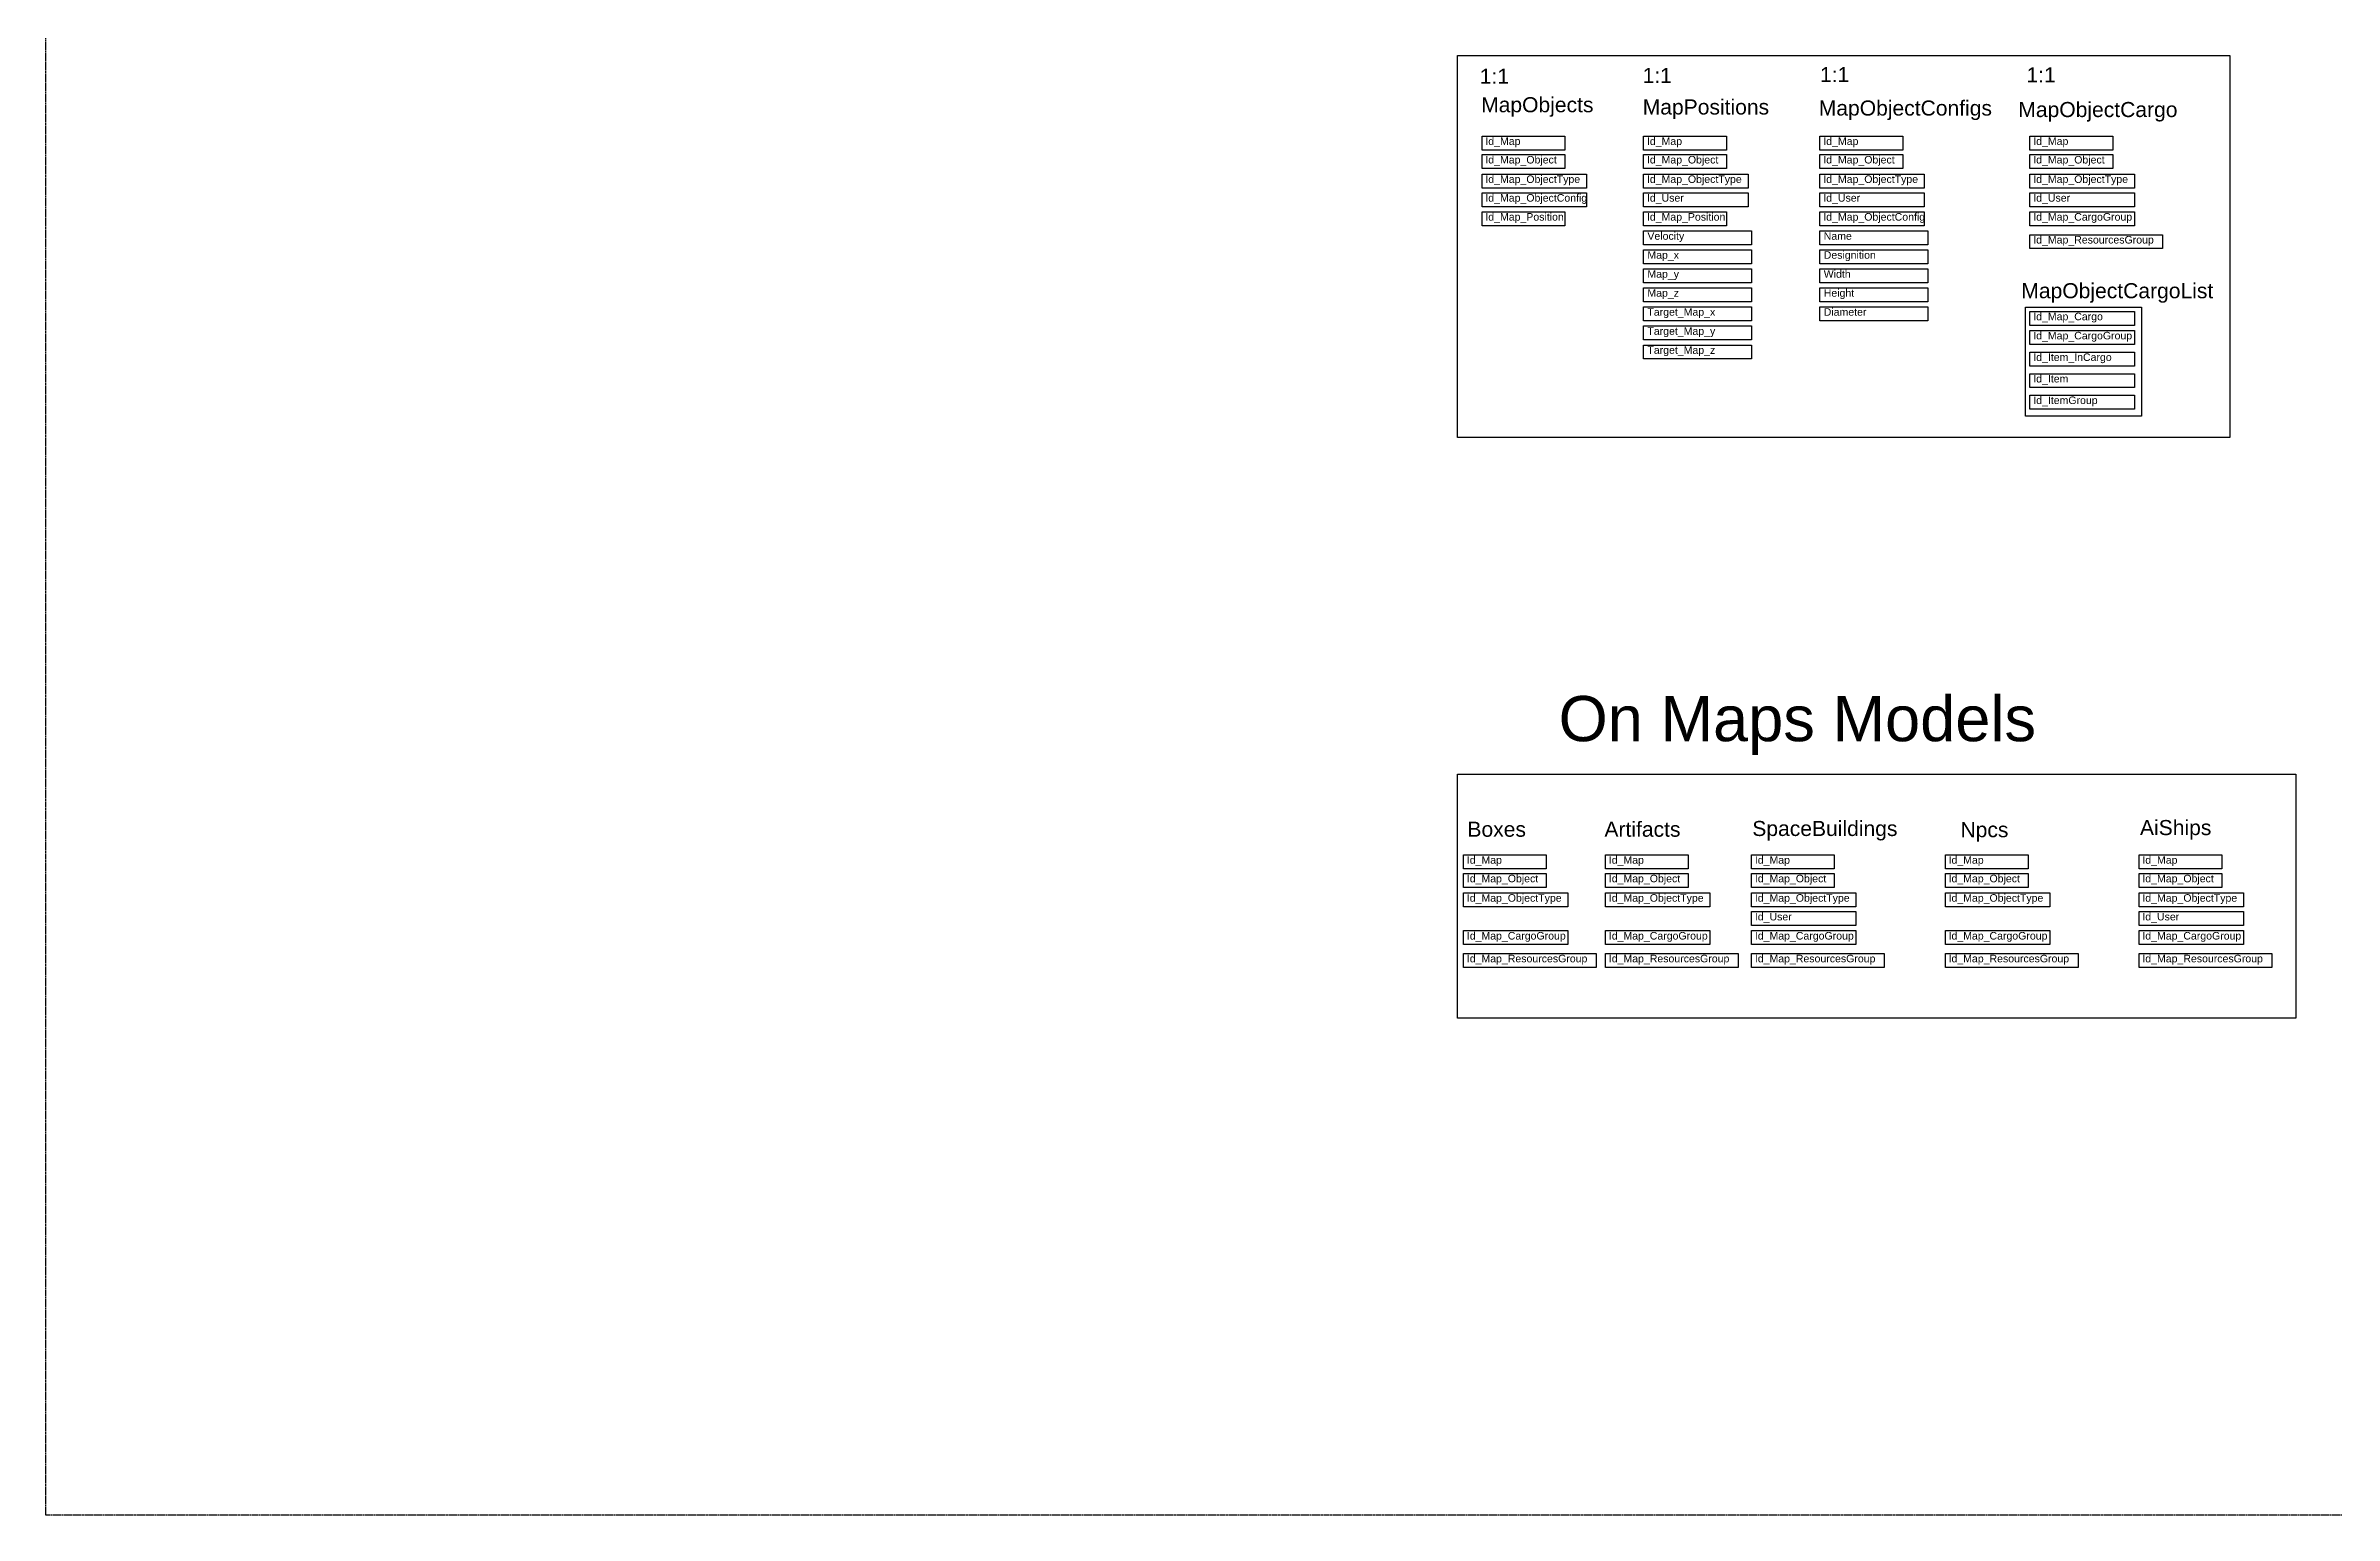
# Model space of a CAD drawing. Header units: millimetres. Extents: x 33057 to 249580, y -15894 to 47997.
# Drawn here: x 135141 to 150324, y 28654 to 38404 of the extents above; entities that cross this region are included whole.
import ezdxf

# ---------------------------------------------------------------- set-up
doc = ezdxf.new("R2010")
doc.units = ezdxf.units.MM
doc.linetypes.add('ACAD_ISO02W100', pattern=[15, 12, -3])
doc.layers.add('Obrys', color=253, linetype='Continuous', lineweight=30)
doc.layers.add('základní', color=4, linetype='Continuous')
doc.styles.get("Standard").update_dxf_attribs({"font": 'arial.ttf'})

msp = doc.modelspace()

# ---------------------------------------------------------------- linework, layer by layer
at = {"layer": 'základní', "color": 114, "linetype": 'ACAD_ISO02W100', "lineweight": 30, "true_color": 0x139b48}
msp.add_lwpolyline([(135141, 44123), (160534, 44123), (160534, 28654), (135141, 28654)], close=True, dxfattribs=at)
at = {"layer": 'základní', "color": 7, "lineweight": 30}
msp.add_lwpolyline([(144508, 38340), (149632, 38340), (149632, 35805), (144508, 35805)], close=True, dxfattribs=at)
at = {"layer": 'základní', "color": 31, "lineweight": 30, "true_color": 0xfecc66}
for points in [[(144670, 37804), (145219, 37804), (145219, 37712), (144670, 37712)], [(144670, 37682), (145219, 37682), (145219, 37589), (144670, 37589)], [(145742, 37804), (146292, 37804), (146292, 37712), (145742, 37712)], [(145742, 37682), (146292, 37682), (146292, 37589), (145742, 37589)], [(146912, 37804), (147461, 37804), (147461, 37712), (146912, 37712)], [(146912, 37682), (147461, 37682), (147461, 37589), (146912, 37589)], [(148305, 37804), (148854, 37804), (148854, 37712), (148305, 37712)], [(148305, 37682), (148854, 37682), (148854, 37589), (148305, 37589)], [(144670, 37552), (145362, 37552), (145362, 37460), (144670, 37460)], [(145742, 37552), (146435, 37552), (146435, 37460), (145742, 37460)], [(146912, 37552), (147604, 37552), (147604, 37460), (146912, 37460)], [(148305, 37552), (148998, 37552), (148998, 37460), (148305, 37460)], [(144670, 37428), (145362, 37428), (145362, 37336), (144670, 37336)], [(145742, 37428), (146435, 37428), (146435, 37336), (145742, 37336)], [(146912, 37428), (147604, 37428), (147604, 37336), (146912, 37336)], [(148305, 37428), (148998, 37428), (148998, 37336), (148305, 37336)], [(144670, 37302), (145219, 37302), (145219, 37210), (144670, 37210)], [(145742, 37302), (146292, 37302), (146292, 37210), (145742, 37210)], [(146912, 37302), (147604, 37302), (147604, 37210), (146912, 37210)], [(148305, 36641), (148998, 36641), (148998, 36549), (148305, 36549)], [(148305, 36514), (148998, 36514), (148998, 36422), (148305, 36422)], [(148305, 36371), (148998, 36371), (148998, 36279), (148305, 36279)], [(148305, 36228), (148998, 36228), (148998, 36136), (148305, 36136)], [(148305, 36085), (148998, 36085), (148998, 35993), (148305, 35993)], [(144547, 33035), (145096, 33035), (145096, 32943), (144547, 32943)], [(145489, 33035), (146038, 33035), (146038, 32943), (145489, 32943)], [(146458, 33035), (147007, 33035), (147007, 32943), (146458, 32943)], [(147744, 33035), (148293, 33035), (148293, 32943), (147744, 32943)], [(149029, 33035), (149578, 33035), (149578, 32943), (149029, 32943)], [(144547, 32912), (145096, 32912), (145096, 32820), (144547, 32820)], [(145489, 32912), (146038, 32912), (146038, 32820), (145489, 32820)], [(146458, 32912), (147007, 32912), (147007, 32820), (146458, 32820)], [(147744, 32912), (148293, 32912), (148293, 32820), (147744, 32820)], [(149029, 32912), (149578, 32912), (149578, 32820), (149029, 32820)], [(144547, 32783), (145239, 32783), (145239, 32691), (144547, 32691)], [(145489, 32783), (146182, 32783), (146182, 32691), (145489, 32691)], [(146458, 32783), (147150, 32783), (147150, 32691), (146458, 32691)], [(146458, 32659), (147150, 32659), (147150, 32567), (146458, 32567)], [(147744, 32783), (148436, 32783), (148436, 32691), (147744, 32691)], [(149029, 32783), (149721, 32783), (149721, 32691), (149029, 32691)], [(149029, 32659), (149721, 32659), (149721, 32567), (149029, 32567)]]:
    msp.add_lwpolyline(points, close=True, dxfattribs=at)
at = {"layer": 'základní', "color": 52, "lineweight": 30, "true_color": 0xc8c92d}
for points in [[(148305, 37302), (148998, 37302), (148998, 37210), (148305, 37210)], [(148305, 37150), (149185, 37150), (149185, 37058), (148305, 37058)], [(144547, 32533), (145239, 32533), (145239, 32441), (144547, 32441)], [(145489, 32533), (146182, 32533), (146182, 32441), (145489, 32441)], [(146458, 32533), (147150, 32533), (147150, 32441), (146458, 32441)], [(147744, 32533), (148436, 32533), (148436, 32441), (147744, 32441)], [(149029, 32533), (149721, 32533), (149721, 32441), (149029, 32441)], [(144547, 32381), (145427, 32381), (145427, 32289), (144547, 32289)], [(145489, 32381), (146369, 32381), (146369, 32289), (145489, 32289)], [(146458, 32381), (147338, 32381), (147338, 32289), (146458, 32289)], [(147744, 32381), (148624, 32381), (148624, 32289), (147744, 32289)], [(149029, 32381), (149909, 32381), (149909, 32289), (149029, 32289)]]:
    msp.add_lwpolyline(points, close=True, dxfattribs=at)
at = {"layer": 'základní', "color": 215, "lineweight": 30, "true_color": 0xa953a0}
for points in [[(145742, 37176), (146458, 37176), (146458, 37084), (145742, 37084)], [(145742, 37050), (146458, 37050), (146458, 36957), (145742, 36957)], [(146912, 37176), (147628, 37176), (147628, 37084), (146912, 37084)], [(146912, 37050), (147628, 37050), (147628, 36957), (146912, 36957)], [(145742, 36923), (146458, 36923), (146458, 36831), (145742, 36831)], [(146912, 36923), (147628, 36923), (147628, 36831), (146912, 36831)], [(145742, 36797), (146458, 36797), (146458, 36705), (145742, 36705)], [(146912, 36797), (147628, 36797), (147628, 36705), (146912, 36705)], [(145742, 36671), (146458, 36671), (146458, 36579), (145742, 36579)], [(146912, 36671), (147628, 36671), (147628, 36579), (146912, 36579)], [(148276, 36670), (149045, 36670), (149045, 35947), (148276, 35947)], [(145742, 36545), (146458, 36545), (146458, 36453), (145742, 36453)], [(145742, 36418), (146458, 36418), (146458, 36326), (145742, 36326)], [(144508, 33571), (150070, 33571), (150070, 31953), (144508, 31953)]]:
    msp.add_lwpolyline(points, close=True, dxfattribs=at)

# ---------------------------------------------------------------- texts
at = {"layer": 'Obrys', "color": 252, "true_color": 0x939598, "char_height": 100, "attachment_point": 1}
for insert in [(146912, 38263), (148282, 38261), (144655, 38252), (145735, 38257)]:
    msp.add_mtext_dynamic_manual_height_columns('1:1', width=255.44, gutter_width=12.5, heights=[81.4], dxfattribs=dict(at, insert=insert))
at = {"layer": 'Obrys', "color": 114, "true_color": 0x139b48, "attachment_point": 1}
for s, width, heights, insert, char_height in [('MapObjects', 383.88, [80.7], (144664, 38063), 100), ('MapPositions', 383.88, [80.7], (145736, 38048), 100), ('MapObjectConfigs', 383.88, [80.7], (146904, 38041), 100), ('MapObjectCargo', 383.88, [80.7], (148228, 38031), 100), ('Id_Map', 383.88, [80.7], (144692, 37796), 50), ('Id_Map_Object', 383.88, [80.7], (144692, 37673), 50), ('Id_Map', 383.88, [80.7], (145764, 37796), 50), ('Id_Map_Object', 383.88, [80.7], (145764, 37673), 50), ('Id_Map', 383.88, [80.7], (146934, 37796), 50), ('Id_Map_Object', 383.88, [80.7], (146934, 37673), 50), ('Id_Map', 383.88, [80.7], (148327, 37796), 50), ('Id_Map_Object', 383.88, [80.7], (148327, 37673), 50), ('Id_Map_ObjectType', 383.88, [80.7], (144692, 37544), 50), ('Id_Map_ObjectType', 383.88, [80.7], (145764, 37544), 50), ('Id_Map_ObjectType', 383.88, [80.7], (146934, 37544), 50), ('Id_Map_ObjectType', 383.88, [80.7], (148327, 37544), 50), ('Id_Map_ObjectConfig', 383.88, [80.7], (144692, 37420), 50), ('Id_User', 383.88, [80.7], (145764, 37420), 50), ('Id_User', 383.88, [80.7], (146934, 37420), 50), ('Id_User', 383.88, [80.7], (148327, 37420), 50), ('Id_Map_Position', 383.88, [80.7], (144692, 37294), 50), ('Id_Map_Position', 383.88, [80.7], (145764, 37294), 50), ('Id_Map_ObjectConfig', 383.88, [80.7], (146934, 37294), 50), ('MapObjectCargoList', 383.88, [80.7], (148248, 36829), 100), ('Id_Map_Cargo', 383.88, [80.7], (148327, 36633), 50), ('Id_Map_CargoGroup', 383.88, [80.7], (148327, 36506), 50), ('Id_Item_InCargo', 383.88, [80.7], (148327, 36363), 50), ('Id_Item', 383.88, [80.7], (148327, 36220), 50), ('Id_ItemGroup', 383.88, [80.7], (148327, 36077), 50), ('On Maps Models', 4460.52, [639], (145178, 34090), 300), ('Boxes', 383.88, [80.7], (144573, 33256), 100), ('Artifacts', 383.88, [80.7], (145482, 33256), 100), ('SpaceBuildings', 383.88, [80.7], (146463, 33261), 100), ('Npcs', 383.88, [80.7], (147844, 33253), 100), ('AiShips', 383.88, [80.7], (149035, 33267), 100), ('Id_Map', 383.88, [80.7], (144569, 33027), 50), ('Id_Map', 383.88, [80.7], (145511, 33027), 50), ('Id_Map', 383.88, [80.7], (146480, 33027), 50), ('Id_Map', 383.88, [80.7], (147765, 33027), 50), ('Id_Map', 383.88, [80.7], (149051, 33027), 50), ('Id_Map_Object', 383.88, [80.7], (144569, 32904), 50), ('Id_Map_Object', 383.88, [80.7], (145511, 32904), 50), ('Id_Map_Object', 383.88, [80.7], (146480, 32904), 50), ('Id_Map_Object', 383.88, [80.7], (147765, 32904), 50), ('Id_Map_Object', 383.88, [80.7], (149051, 32904), 50), ('Id_Map_ObjectType', 383.88, [80.7], (144569, 32775), 50), ('Id_Map_ObjectType', 383.88, [80.7], (145511, 32775), 50), ('Id_Map_ObjectType', 383.88, [80.7], (146480, 32775), 50), ('Id_User', 383.88, [80.7], (146480, 32651), 50), ('Id_Map_ObjectType', 383.88, [80.7], (147765, 32775), 50), ('Id_Map_ObjectType', 383.88, [80.7], (149051, 32775), 50), ('Id_User', 383.88, [80.7], (149051, 32651), 50)]:
    msp.add_mtext_dynamic_manual_height_columns(s, width=width, gutter_width=12.5, heights=heights, dxfattribs=dict(at, insert=insert, char_height=char_height))
at = {"layer": 'Obrys', "color": 52, "true_color": 0xc8c92d, "char_height": 50, "attachment_point": 1}
for s, insert in [('Id_Map_CargoGroup', (148327, 37294)), ('Id_Map_ResourcesGroup', (148327, 37142)), ('Id_Map_CargoGroup', (144569, 32524)), ('Id_Map_CargoGroup', (145511, 32524)), ('Id_Map_CargoGroup', (146480, 32524)), ('Id_Map_CargoGroup', (147765, 32524)), ('Id_Map_CargoGroup', (149051, 32524)), ('Id_Map_ResourcesGroup', (144569, 32373)), ('Id_Map_ResourcesGroup', (145511, 32373)), ('Id_Map_ResourcesGroup', (146480, 32373)), ('Id_Map_ResourcesGroup', (147765, 32373)), ('Id_Map_ResourcesGroup', (149051, 32373))]:
    msp.add_mtext_dynamic_manual_height_columns(s, width=383.88, gutter_width=12.5, heights=[80.7], dxfattribs=dict(at, insert=insert))
at = {"layer": 'Obrys', "color": 215, "true_color": 0xa953a0, "char_height": 50, "attachment_point": 1}
for s, insert in [('Velocity', (145767, 37167)), ('Name', (146937, 37167)), ('Map_x', (145767, 37041)), ('Map_y', (145767, 36915)), ('Width', (146937, 36915)), ('Designition', (146937, 37041)), ('Map_z', (145767, 36789)), ('Height', (146937, 36789)), ('Target_Map_x', (145767, 36663)), ('Diameter', (146937, 36663)), ('Target_Map_y', (145767, 36536)), ('Target_Map_z', (145767, 36410))]:
    msp.add_mtext_dynamic_manual_height_columns(s, width=383.88, gutter_width=12.5, heights=[80.7], dxfattribs=dict(at, insert=insert))

doc.saveas('drawing.dxf')
